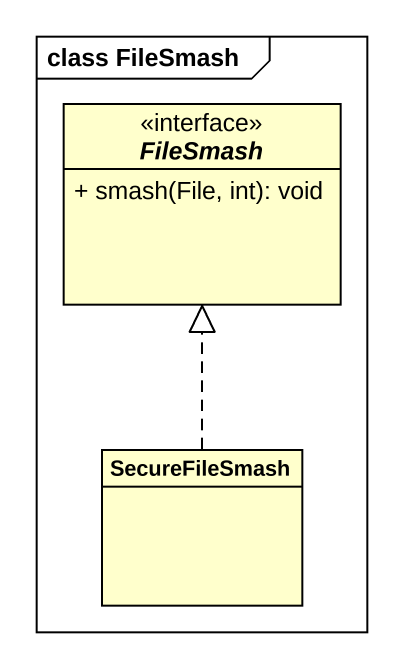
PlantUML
@startuml
mainframe class FileSmash
hide circle
hide empty members
skinparam classAttributeIconSize 0
interface FileSmash {
  + smash(File, int): void
}
class SecureFileSmash
SecureFileSmash .up.|> FileSmash
@enduml
